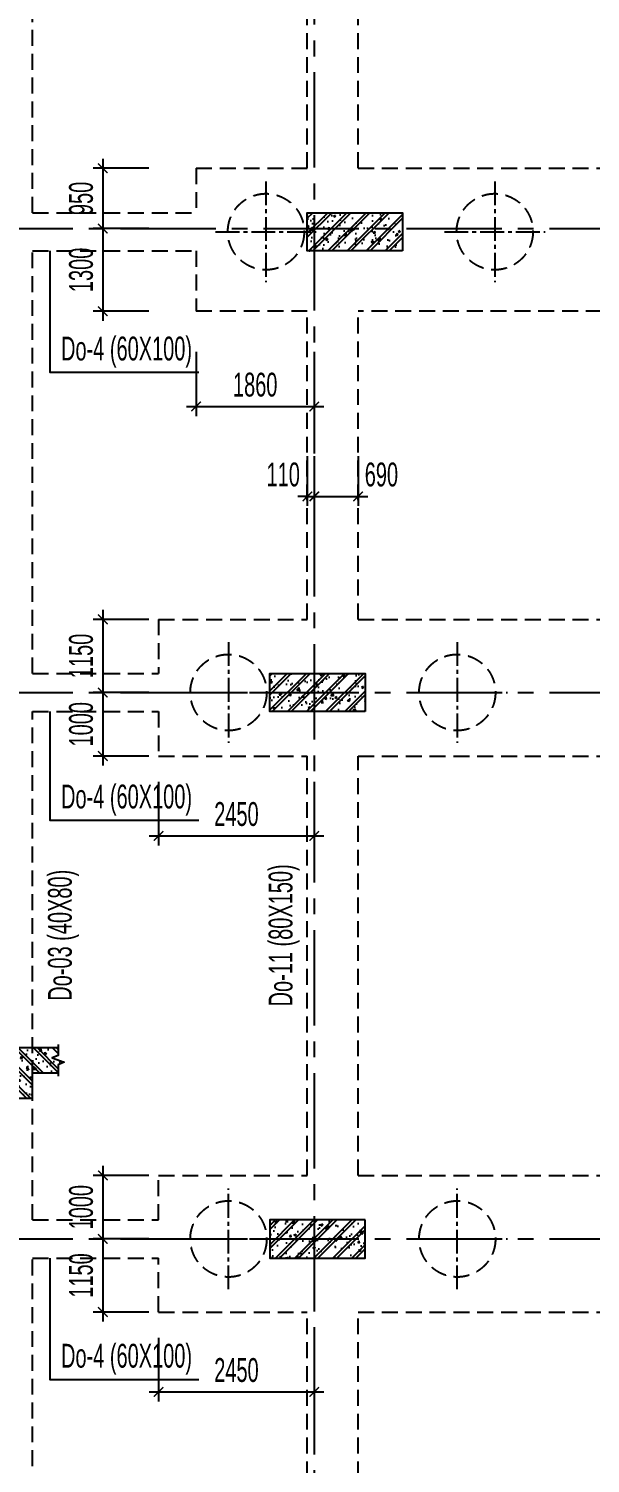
# Model space of a CAD drawing. Extents: x 1719887 to 1865417, y -150890 to 59748.
# Drawn here: x 1736186 to 1745023, y -99578 to -77002 of the extents above; entities that cross this region are included whole.
import ezdxf
from ezdxf.enums import TextEntityAlignment as Align

# ---------------------------------------------------------------- set-up
doc = ezdxf.new("R2010")
doc.units = 0
doc.header["$LTSCALE"] = 1000
doc.header["$MEASUREMENT"] = 0
doc.header["$PDMODE"] = 3
doc.linetypes.add('CENTER2', pattern=[1.125, 0.75, -0.125, 0.125, -0.125])
doc.linetypes.add('HIDDEN', pattern=[0.375, 0.25, -0.125])
doc.layers.get('0').update_dxf_attribs({"linetype": 'CONTINUOUS'})
doc.layers.get('Defpoints').update_dxf_attribs({"linetype": 'CONTINUOUS'})
for name, color, linetype in [('CDC.01.AXIS', 160, 'CENTER2'), ('CDC.02.DIM', 1, 'CONTINUOUS'), ('CDC.03.BORDER', 3, 'CONTINUOUS'), ('CDC.04.HIDDEN', 8, 'HIDDEN'), ('CDC.05.STEEL', 4, 'CONTINUOUS'), ('CDC.06.TEXT', 2, 'CONTINUOUS'), ('CDC.10.HATCH', 9, 'CONTINUOUS'), ('CDC.11.NOTE', 8, 'CONTINUOUS'), ('KCS_CHI', 1, 'CONTINUOUS')]:
    doc.layers.add(name, color=color, linetype=linetype)
doc.styles.add('ARIAL', font='arial.ttf', dxfattribs={"width": 0.6})
doc.dimstyles.new('D150', dxfattribs={"dimscale": 150, "dimtxt": 2.5, "dimasz": 1, "dimexe": 1, "dimexo": 0, "dimgap": 1, "dimtad": 1, "dimdec": 0, "dimdsep": 46, "dimtxsty": 'ARIAL', "dimblk": 'ARCHTICK', "dimcen": 1, "dimdle": 1, "dimclrd": 1, "dimclre": 1, "dimclrt": 2, "dimadec": 0, "dimazin": 0, "dimtfac": 0.00072, "dimtdec": 0, "dimtix": 1, "dimtmove": 2, "dimatfit": 3, "dimldrblk": 'ARCHTICK', "dimfxl": 1, "dimtolj": 1, "dimlwd": -1, "dimlwe": -1, "dimarcsym": 0})
pattern_1 = [(50, (0, 0), (358.63009, -31.376067), [37.5, -412.5]), (355, (0, 0), (-69.37567, 376.09607), [30, -330]), (100.4514, (29.9, -2.6), (289.25469, 344.71977), [31.870095, -350.571056]), (46.1842, (0, 100), (533.62052, -82.75951), [56.25, -618.75]), (96.6356, (44.47, 93.1), (467.33135, 487.05894), [47.80514, -525.8565]), (351.1842, (0, 100), (467.33097, 487.0593), [45, -495]), (21, (50, 75), (298.453526, -201.309445), [37.5, -412.5]), (326, (50, 75), (121.657666, 362.57502), [30, -330]), (71.4514, (74.87, 58.22), (420.111314, 161.26525), [31.870095, -350.571056]), (37.5, (0, 0), (6.079928, 166.446927), [0, -326, 0, -335, 0, -331.25]), (7.5, (0, 0), (131.534769, 197.205856), [0, -191, 0, -318.5, 0, -126.25]), (327.5, (-111.5, 0), (266.911218, -11.277436), [0, -125, 0, -390, 0, -517.5]), (317.5, (-161.5, 0), (291.593085, 50.05249), [0, -162.5, 0, -259, 0, -367.5]), (45, (0, 0), (-150.26019, 150.26019), []), (45, (0, 61.25), (-150.26019, 150.26019), [])]

# ---------------------------------------------------------------- blocks, each defined once
blk = doc.blocks.new('MONG')
at = {"layer": 'CDC.10.HATCH'}
h = blk.add_hatch(dxfattribs=at)
h.set_pattern_fill('CHAU-01', color=256, scale=50, style=0, pattern_type=2)
h.set_pattern_definition(pattern_1)
h.paths.add_polyline_path([(1742070, -80498), (1740680, -80498), (1740680, -80148), (1742070, -80148)])
h.paths.add_polyline_path([(1742070, -80148), (1740680, -80148), (1740680, -79898), (1742070, -79898)])
h.paths.add_polyline_path([(1740680, -80148), (1740570, -80148), (1740570, -79898), (1740680, -79898)])
h.paths.add_polyline_path([(1740680, -80498), (1740570, -80498), (1740570, -80148), (1740680, -80148)])
h = blk.add_hatch(dxfattribs=at)
h.set_pattern_fill('CHAU-01', color=256, scale=50, style=0, pattern_type=2)
h.set_pattern_definition(pattern_1)
h.paths.add_polyline_path([(1741480, -87748), (1740090, -87748), (1740090, -87398), (1741480, -87398)])
h.paths.add_polyline_path([(1741480, -87398), (1740090, -87398), (1740090, -87148), (1741480, -87148)])
h.paths.add_polyline_path([(1740090, -87398), (1739980, -87398), (1739980, -87148), (1740090, -87148)])
h.paths.add_polyline_path([(1740090, -87748), (1739980, -87748), (1739980, -87398), (1740090, -87398)])
h = blk.add_hatch(dxfattribs=at)
h.set_pattern_fill('CHAU-01', color=256, scale=50, style=0, pattern_type=2)
h.set_pattern_definition(pattern_1)
h.paths.add_polyline_path([(1741480, -95748), (1740090, -95748), (1740090, -96098), (1741480, -96098)])
h.paths.add_polyline_path([(1741480, -96098), (1740090, -96098), (1740090, -96348), (1741480, -96348)])
h.paths.add_polyline_path([(1740090, -96098), (1739980, -96098), (1739980, -96348), (1740090, -96348)])
h.paths.add_polyline_path([(1740090, -95748), (1739980, -95748), (1739980, -96098), (1740090, -96098)])
at = {"layer": 'CDC.01.AXIS', "ltscale": 2}
for p, q in [((1740680, -61938), (1740680, -120474)), ((1733131, -80148), (1840145, -80148)), ((1733131, -87448), (1840145, -87448)), ((1733131, -96048), (1840145, -96048))]:
    blk.add_line(p, q, dxfattribs=at)
at = {"layer": 'CDC.05.STEEL', "ltscale": 2000}
for points in [[(1742070, -80498), (1740570, -80498), (1740570, -79898), (1742070, -79898)], [(1741480, -87748), (1739980, -87748), (1739980, -87148), (1741480, -87148)], [(1741480, -95748), (1739980, -95748), (1739980, -96348), (1741480, -96348)]]:
    blk.add_lwpolyline(points, close=True, dxfattribs=at)
blk = doc.blocks.new('_ARCHTICK')
at = {"color": 0, "linetype": 'ByBlock', "const_width": 0.15}
blk.add_lwpolyline([(-0.5, -0.5), (0.5, 0.5)], dxfattribs=at)
blk = doc.blocks.new('*D112')
at = {"layer": 'CDC.02.DIM', "color": 1, "transparency": 16777216}
for p, q in [((1738074, -79198), (1737202, -79198)), ((1737352, -79048), (1737352, -80298)), ((1738074, -80148), (1737202, -80148))]:
    blk.add_line(p, q, dxfattribs=at)
at = {"layer": 'Defpoints', "color": 0, "transparency": 16777216}
for p in [(1738074, -79198), (1737352, -80148), (1738074, -80148)]:
    blk.add_point(p, dxfattribs=at)
at = {"layer": 'CDC.02.DIM', "color": 1, "transparency": 16777216, "xscale": 150, "yscale": 150, "zscale": 150}
for p, rotation in [((1737352, -79198), 90), ((1737352, -80148), 270)]:
    blk.add_blockref('_ARCHTICK', p, dxfattribs=dict(at, rotation=rotation))
at = {"layer": 'CDC.02.DIM', "color": 2, "transparency": 16777216, "insert": (1737011, -79673), "char_height": 375, "attachment_point": 5, "rotation": 90, "style": 'ARIAL'}
blk.add_mtext('\\A1;950', dxfattribs=at)
blk = doc.blocks.new('*D113')
at = {"layer": 'CDC.02.DIM', "color": 1, "transparency": 16777216}
for p, q in [((1737352, -79998), (1737352, -81598)), ((1738074, -80148), (1737202, -80148)), ((1738074, -81448), (1737202, -81448))]:
    blk.add_line(p, q, dxfattribs=at)
at = {"layer": 'Defpoints', "color": 0, "transparency": 16777216}
for p in [(1738074, -80148), (1737352, -81448), (1738074, -81448)]:
    blk.add_point(p, dxfattribs=at)
at = {"layer": 'CDC.02.DIM', "color": 1, "transparency": 16777216, "xscale": 150, "yscale": 150, "zscale": 150}
for p, rotation in [((1737352, -80148), 90), ((1737352, -81448), 270)]:
    blk.add_blockref('_ARCHTICK', p, dxfattribs=dict(at, rotation=rotation))
at = {"layer": 'CDC.02.DIM', "color": 2, "transparency": 16777216, "insert": (1737011, -80798), "char_height": 375, "attachment_point": 5, "rotation": 90, "style": 'ARIAL'}
blk.add_mtext('\\A1;1300', dxfattribs=at)
blk = doc.blocks.new('*D383')
at = {"layer": 'CDC.02.DIM', "color": 1, "transparency": 16777216}
for p, q in [((1738820, -82085), (1738820, -83098)), ((1740680, -82085), (1740680, -83098)), ((1738670, -82948), (1740830, -82948))]:
    blk.add_line(p, q, dxfattribs=at)
at = {"layer": 'Defpoints', "color": 0, "transparency": 16777216}
for p in [(1738820, -82085), (1740680, -82085), (1740680, -82948)]:
    blk.add_point(p, dxfattribs=at)
at = {"layer": 'CDC.02.DIM', "color": 1, "transparency": 16777216, "xscale": 150, "yscale": 150, "zscale": 150, "rotation": 180}
blk.add_blockref('_ARCHTICK', (1738820, -82948), dxfattribs=at)
at = {"layer": 'CDC.02.DIM', "color": 1, "transparency": 16777216, "xscale": 150, "yscale": 150, "zscale": 150}
blk.add_blockref('_ARCHTICK', (1740680, -82948), dxfattribs=at)
at = {"layer": 'CDC.02.DIM', "color": 2, "transparency": 16777216, "insert": (1739750, -82606), "char_height": 375, "attachment_point": 5, "style": 'ARIAL'}
blk.add_mtext('\\A1;1860', dxfattribs=at)
blk = doc.blocks.new('*D385')
at = {"layer": 'CDC.02.DIM', "color": 1, "transparency": 16777216}
for p, q in [((1737352, -86148), (1737352, -87598)), ((1738074, -86298), (1737202, -86298)), ((1738074, -87448), (1737202, -87448))]:
    blk.add_line(p, q, dxfattribs=at)
at = {"layer": 'Defpoints', "color": 0, "transparency": 16777216}
for p in [(1738074, -86298), (1737352, -87448), (1738074, -87448)]:
    blk.add_point(p, dxfattribs=at)
at = {"layer": 'CDC.02.DIM', "color": 1, "transparency": 16777216, "xscale": 150, "yscale": 150, "zscale": 150}
for p, rotation in [((1737352, -86298), 90), ((1737352, -87448), 270)]:
    blk.add_blockref('_ARCHTICK', p, dxfattribs=dict(at, rotation=rotation))
at = {"layer": 'CDC.02.DIM', "color": 2, "transparency": 16777216, "insert": (1737011, -86873), "char_height": 375, "attachment_point": 5, "rotation": 90, "style": 'ARIAL'}
blk.add_mtext('\\A1;1150', dxfattribs=at)
blk = doc.blocks.new('*D386')
at = {"layer": 'CDC.02.DIM', "color": 1, "transparency": 16777216}
for p, q in [((1737352, -87298), (1737352, -88598)), ((1738074, -87448), (1737202, -87448)), ((1738074, -88448), (1737202, -88448))]:
    blk.add_line(p, q, dxfattribs=at)
at = {"layer": 'Defpoints', "color": 0, "transparency": 16777216}
for p in [(1738074, -87448), (1737352, -88448), (1738074, -88448)]:
    blk.add_point(p, dxfattribs=at)
at = {"layer": 'CDC.02.DIM', "color": 1, "transparency": 16777216, "xscale": 150, "yscale": 150, "zscale": 150}
for p, rotation in [((1737352, -87448), 90), ((1737352, -88448), 270)]:
    blk.add_blockref('_ARCHTICK', p, dxfattribs=dict(at, rotation=rotation))
at = {"layer": 'CDC.02.DIM', "color": 2, "transparency": 16777216, "insert": (1737011, -87948), "char_height": 375, "attachment_point": 5, "rotation": 90, "style": 'ARIAL'}
blk.add_mtext('\\A1;1000', dxfattribs=at)
blk = doc.blocks.new('*D387')
at = {"layer": 'CDC.02.DIM', "color": 1, "transparency": 16777216}
for p, q in [((1737352, -94898), (1737352, -96198)), ((1738074, -95048), (1737202, -95048)), ((1738074, -96048), (1737202, -96048))]:
    blk.add_line(p, q, dxfattribs=at)
at = {"layer": 'Defpoints', "color": 0, "transparency": 16777216}
for p in [(1738074, -95048), (1737352, -96048), (1738074, -96048)]:
    blk.add_point(p, dxfattribs=at)
at = {"layer": 'CDC.02.DIM', "color": 1, "transparency": 16777216, "xscale": 150, "yscale": 150, "zscale": 150}
for p, rotation in [((1737352, -95048), 90), ((1737352, -96048), 270)]:
    blk.add_blockref('_ARCHTICK', p, dxfattribs=dict(at, rotation=rotation))
at = {"layer": 'CDC.02.DIM', "color": 2, "transparency": 16777216, "insert": (1737011, -95548), "char_height": 375, "attachment_point": 5, "rotation": 90, "style": 'ARIAL'}
blk.add_mtext('\\A1;1000', dxfattribs=at)
blk = doc.blocks.new('*D388')
at = {"layer": 'CDC.02.DIM', "color": 1, "transparency": 16777216}
for p, q in [((1737352, -95898), (1737352, -97348)), ((1738074, -96048), (1737202, -96048)), ((1738074, -97198), (1737202, -97198))]:
    blk.add_line(p, q, dxfattribs=at)
at = {"layer": 'Defpoints', "color": 0, "transparency": 16777216}
for p in [(1738074, -96048), (1737352, -97198), (1738074, -97198)]:
    blk.add_point(p, dxfattribs=at)
at = {"layer": 'CDC.02.DIM', "color": 1, "transparency": 16777216, "xscale": 150, "yscale": 150, "zscale": 150}
for p, rotation in [((1737352, -96048), 90), ((1737352, -97198), 270)]:
    blk.add_blockref('_ARCHTICK', p, dxfattribs=dict(at, rotation=rotation))
at = {"layer": 'CDC.02.DIM', "color": 2, "transparency": 16777216, "insert": (1737011, -96623), "char_height": 375, "attachment_point": 5, "rotation": 90, "style": 'ARIAL'}
blk.add_mtext('\\A1;1150', dxfattribs=at)
blk = doc.blocks.new('*D389')
at = {"layer": 'CDC.02.DIM', "color": 1, "transparency": 16777216}
for p, q in [((1738230, -88853), (1738230, -89855)), ((1740680, -88853), (1740680, -89855)), ((1738080, -89705), (1740830, -89705))]:
    blk.add_line(p, q, dxfattribs=at)
at = {"layer": 'Defpoints', "color": 0, "transparency": 16777216}
for p in [(1738230, -88853), (1740680, -88853), (1740680, -89705)]:
    blk.add_point(p, dxfattribs=at)
at = {"layer": 'CDC.02.DIM', "color": 1, "transparency": 16777216, "xscale": 150, "yscale": 150, "zscale": 150, "rotation": 180}
blk.add_blockref('_ARCHTICK', (1738230, -89705), dxfattribs=at)
at = {"layer": 'CDC.02.DIM', "color": 1, "transparency": 16777216, "xscale": 150, "yscale": 150, "zscale": 150}
blk.add_blockref('_ARCHTICK', (1740680, -89705), dxfattribs=at)
at = {"layer": 'CDC.02.DIM', "color": 2, "transparency": 16777216, "insert": (1739455, -89363), "char_height": 375, "attachment_point": 5, "style": 'ARIAL'}
blk.add_mtext('\\A1;2450', dxfattribs=at)
blk = doc.blocks.new('*D391')
at = {"layer": 'CDC.02.DIM', "color": 1, "transparency": 16777216}
for p, q in [((1738230, -97603), (1738230, -98605)), ((1740680, -97603), (1740680, -98605)), ((1738080, -98455), (1740830, -98455))]:
    blk.add_line(p, q, dxfattribs=at)
at = {"layer": 'Defpoints', "color": 0, "transparency": 16777216}
for p in [(1738230, -97603), (1740680, -97603), (1740680, -98455)]:
    blk.add_point(p, dxfattribs=at)
at = {"layer": 'CDC.02.DIM', "color": 1, "transparency": 16777216, "xscale": 150, "yscale": 150, "zscale": 150, "rotation": 180}
blk.add_blockref('_ARCHTICK', (1738230, -98455), dxfattribs=at)
at = {"layer": 'CDC.02.DIM', "color": 1, "transparency": 16777216, "xscale": 150, "yscale": 150, "zscale": 150}
blk.add_blockref('_ARCHTICK', (1740680, -98455), dxfattribs=at)
at = {"layer": 'CDC.02.DIM', "color": 2, "transparency": 16777216, "insert": (1739455, -98113), "char_height": 375, "attachment_point": 5, "style": 'ARIAL'}
blk.add_mtext('\\A1;2450', dxfattribs=at)
blk = doc.blocks.new('*D1094')
at = {"layer": 'Defpoints', "color": 0, "transparency": 16777216}
for p in [(1740570, -83727), (1740680, -83727), (1740680, -84362)]:
    blk.add_point(p, dxfattribs=at)
at = {"layer": 'KCS_CHI', "color": 1, "transparency": 16777216}
for p, q in [((1740570, -83727), (1740570, -84512)), ((1740680, -83727), (1740680, -84512)), ((1740570, -84362), (1740420, -84362)), ((1740570, -84362), (1740680, -84362)), ((1740680, -84362), (1740830, -84362))]:
    blk.add_line(p, q, dxfattribs=at)
at = {"layer": 'KCS_CHI', "color": 1, "transparency": 16777216, "xscale": 150, "yscale": 150, "zscale": 150}
blk.add_blockref('_ARCHTICK', (1740570, -84362), dxfattribs=at)
at = {"layer": 'KCS_CHI', "color": 1, "transparency": 16777216, "xscale": 150, "yscale": 150, "zscale": 150, "rotation": 180}
blk.add_blockref('_ARCHTICK', (1740680, -84362), dxfattribs=at)
at = {"layer": 'KCS_CHI', "color": 2, "transparency": 16777216, "insert": (1740191, -84020), "char_height": 375, "attachment_point": 5, "style": 'ARIAL'}
blk.add_mtext('\\A1;110', dxfattribs=at)
blk = doc.blocks.new('*D1095')
at = {"layer": 'Defpoints', "color": 0, "transparency": 16777216}
for p in [(1740680, -83727), (1741370, -83727), (1741370, -84362)]:
    blk.add_point(p, dxfattribs=at)
at = {"layer": 'KCS_CHI', "color": 1, "transparency": 16777216}
for p, q in [((1740680, -83727), (1740680, -84512)), ((1741370, -83727), (1741370, -84512)), ((1740530, -84362), (1741520, -84362))]:
    blk.add_line(p, q, dxfattribs=at)
at = {"layer": 'KCS_CHI', "color": 1, "transparency": 16777216, "xscale": 150, "yscale": 150, "zscale": 150, "rotation": 180}
blk.add_blockref('_ARCHTICK', (1740680, -84362), dxfattribs=at)
at = {"layer": 'KCS_CHI', "color": 1, "transparency": 16777216, "xscale": 150, "yscale": 150, "zscale": 150}
blk.add_blockref('_ARCHTICK', (1741370, -84362), dxfattribs=at)
at = {"layer": 'KCS_CHI', "color": 2, "transparency": 16777216, "insert": (1741736, -84020), "char_height": 375, "attachment_point": 5, "style": 'ARIAL'}
blk.add_mtext('\\A1;690', dxfattribs=at)

msp = doc.modelspace()

# ---------------------------------------------------------------- hatches: boundary and pattern name
at = {"layer": 'CDC.10.HATCH'}
h = msp.add_hatch(dxfattribs=at)
h.set_pattern_fill('CHAU-01', color=256, scale=50, angle=-90, style=0, pattern_type=2)
h.set_pattern_definition([(320, (1851194.5, 1683802.78), (-31.376067, -358.63009), [37.5, -412.5]), (265, (1851194.5, 1683802.8), (376.09607, 69.37567), [30, -330]), (10.4514, (1851191.9, 1683772.9), (344.71977, -289.25469), [31.870095, -350.571056]), (316.1842, (1851294.5, 1683802.8), (-82.75951, -533.62052), [56.25, -618.75]), (6.6356, (1851287.6, 1683758.3), (487.05894, -467.33135), [47.80514, -525.8565]), (261.1842, (1851294.5, 1683802.8), (487.0593, -467.33097), [45, -495]), (291, (1851269.5, 1683752.78), (-201.309445, -298.453526), [37.5, -412.5]), (236, (1851269.5, 1683752.8), (362.57502, -121.657666), [30, -330]), (341.4514, (1851252.73, 1683727.9), (161.26525, -420.111314), [31.870095, -350.571056]), (307.5, (1851194.51, 1683802.78), (166.446927, -6.079928), [0, -326, 0, -335, 0, -331.25]), (277.5, (1851194.51, 1683802.78), (197.205856, -131.534769), [0, -191, 0, -318.5, 0, -126.25]), (237.5, (1851194.51, 1683914.28), (-11.277436, -266.911218), [0, -125, 0, -390, 0, -517.5]), (227.5, (1851194.5, 1683964.28), (50.05249, -291.593085), [0, -162.5, 0, -259, 0, -367.5]), (315, (1851194.5, 1683802.78), (150.26019, 150.26019), []), (315, (1851255.76, 1683802.78), (150.26019, 150.26019), [])])
h.paths.add_polyline_path([(1735147.2, -93833.6), (1736248.2, -93833.6), (1736248.2, -93433.6), (1736651.5, -93433.6), (1736651.5, -93308.3), (1736745.5, -93267.5), (1736557.5, -93199.1), (1736651.5, -93158.3), (1736651.5, -93033.6), (1735848.2, -93033.6), (1735848.2, -93433.6), (1735548.2, -93433.6), (1735548.2, -93033.6), (1734947.9, -93033.6), (1734947.9, -94033.6), (1735147.2, -94033.6)])

# ---------------------------------------------------------------- linework, layer by layer
at = {"layer": 'CDC.01.AXIS', "ltscale": 0.5}
for p, q in [((1739919.8, -79405.7), (1739919.8, -80989.7)), ((1743519.8, -79405.7), (1743519.8, -80989.7)), ((1739127.8, -80197.7), (1740711.8, -80197.7)), ((1742727.8, -80197.7), (1744311.8, -80197.7)), ((1739329.8, -86655.7), (1739329.8, -88239.7)), ((1742929.8, -86655.7), (1742929.8, -88239.7)), ((1738537.8, -87447.7), (1740121.8, -87447.7)), ((1742137.8, -87447.7), (1743721.8, -87447.7)), ((1739329.8, -96839.7), (1739329.8, -95255.7)), ((1742929.8, -96839.7), (1742929.8, -95255.7)), ((1738537.8, -96047.7), (1740121.8, -96047.7)), ((1742137.8, -96047.7), (1743721.8, -96047.7))]:
    msp.add_line(p, q, dxfattribs=at)
at = {"layer": 'CDC.03.BORDER'}
for p, q in [((1735848.2, -93033.6), (1736655.3, -93033.6)), ((1736248.2, -93433.6), (1736655.3, -93433.6)), ((1736248.2, -93833.6), (1736248.2, -93433.6)), ((1735147.2, -93833.6), (1736248.2, -93833.6))]:
    msp.add_line(p, q, dxfattribs=at)
at = {"layer": 'CDC.04.HIDDEN'}
for p, q in [((1736248.2, -79897.7), (1736248.2, -73338)), ((1740569.8, -79197.7), (1740569.8, -74093.5)), ((1741369.8, -79197.7), (1741369.8, -74093.5)), ((1738819.8, -79197.7), (1740569.8, -79197.7)), ((1738819.8, -79197.7), (1738819.8, -79897.7)), ((1741369.8, -79197.7), (1748579.7, -79197.7)), ((1736248.2, -79897.7), (1738819.8, -79897.7)), ((1736248.2, -87147.7), (1736248.2, -80497.7)), ((1736248.2, -80497.7), (1738819.8, -80497.7)), ((1738819.8, -80497.7), (1738819.8, -81447.7)), ((1740569.8, -81447.7), (1738819.8, -81447.7)), ((1740569.8, -86297.7), (1740569.8, -81447.7)), ((1741369.8, -86297.7), (1741369.8, -81447.7)), ((1748579.7, -81447.7), (1741369.8, -81447.7)), ((1738229.8, -86297.7), (1738229.8, -87147.7)), ((1738229.8, -86297.7), (1740569.8, -86297.7)), ((1741369.8, -86297.7), (1748579.7, -86297.7)), ((1736248.2, -87147.7), (1738229.8, -87147.7)), ((1736248.2, -95747.7), (1736248.2, -87747.7)), ((1736248.2, -87747.7), (1738229.8, -87747.7)), ((1738229.8, -87747.7), (1738229.8, -88447.7)), ((1738229.8, -88447.7), (1740569.8, -88447.7)), ((1740569.8, -95047.7), (1740569.8, -88447.7)), ((1741369.8, -95047.7), (1741369.8, -88447.7)), ((1741369.8, -88447.7), (1748579.7, -88447.7)), ((1738229.8, -95747.7), (1738229.8, -95047.7)), ((1738229.8, -95047.7), (1740569.8, -95047.7)), ((1741369.8, -95047.7), (1748579.7, -95047.7)), ((1736248.2, -95747.7), (1738229.8, -95747.7)), ((1736248.2, -102997.7), (1736248.2, -96347.7)), ((1736248.2, -96347.7), (1738229.8, -96347.7)), ((1738229.8, -97197.7), (1738229.8, -96347.7)), ((1738229.8, -97197.7), (1740569.8, -97197.7)), ((1740569.8, -102047.7), (1740569.8, -97197.7)), ((1741369.8, -102047.7), (1741369.8, -97197.7)), ((1741369.8, -97197.7), (1748579.7, -97197.7))]:
    msp.add_line(p, q, dxfattribs=at)
for centre in [(1739919.8, -80197.7), (1743519.8, -80197.7), (1739329.8, -87447.7), (1742929.8, -87447.7), (1739329.8, -96047.7), (1742929.8, -96047.7)]:
    msp.add_circle(centre, 600, dxfattribs=at)
at = {"layer": 'CDC.11.NOTE'}
for points in [[(1736517.1, -80497.7), (1736517.1, -82409.4), (1738865, -82409.4)], [(1736517.1, -87747.7), (1736517.1, -89459.4), (1738865, -89459.4)], [(1736651.5, -92987.5), (1736651.5, -93158.3), (1736557.5, -93199.1), (1736745.5, -93267.5), (1736651.5, -93308.3), (1736651.5, -93488.6)], [(1736517.1, -96347.7), (1736517.1, -98259.4), (1738865, -98259.4)]]:
    msp.add_lwpolyline(points, dxfattribs=at)

# ---------------------------------------------------------------- block references
at = {"layer": 'CDC.10.HATCH'}
msp.add_blockref('MONG', (0, 0), dxfattribs=at)

# ---------------------------------------------------------------- texts
at = {"layer": 'CDC.06.TEXT', "style": 'ARIAL', "width": 0.6}
for p in [(1737725.7, -82035.4), (1737725.7, -89085.4), (1737725.7, -97885.4)]:
    msp.add_text('Do-4 (60X100)', height=375, dxfattribs=at).set_placement(p, align=Align.MIDDLE_CENTER)
for s, p in [('Do-03 (40X80)', (1736676.6, -91268.6)), ('Do-11 (80X150)', (1740149.3, -91270.4))]:
    msp.add_text(s, height=375, rotation=90, dxfattribs=at).set_placement(p, align=Align.MIDDLE_CENTER)

# ---------------------------------------------------------------- dimensions: what is measured, and where the dimension line sits
at = {"layer": 'CDC.02.DIM'}
for base, p1, p2, picture, middle in [((1737352.3, -80147.7), (1738074.2, -79197.7), (1738074.2, -80147.7), '*D112', (1737010.8, -79672.7)), ((1737352.3, -81447.7), (1738074.2, -80147.7), (1738074.2, -81447.7), '*D113', (1737010.7, -80797.7)), ((1737352.3, -87447.7), (1738074.2, -86297.7), (1738074.2, -87447.7), '*D385', (1737010.8, -86872.7)), ((1737352.3, -88447.7), (1738074.2, -87447.7), (1738074.2, -88447.7), '*D386', (1737010.8, -87947.7)), ((1737352.3, -96047.7), (1738074.2, -95047.7), (1738074.2, -96047.7), '*D387', (1737010.8, -95547.7)), ((1737352.3, -97197.7), (1738074.2, -96047.7), (1738074.2, -97197.7), '*D388', (1737010.8, -96622.7))]:
    dim = msp.add_linear_dim(base=base, p1=p1, p2=p2, angle=90, dimstyle='D150', dxfattribs=at)
    dim.commit()
    dim.dimension.update_dxf_attribs({"geometry": picture, "text_midpoint": middle})
for base, p1, p2, picture, middle in [((1740679.7, -82947.7), (1738819.8, -82085.3), (1740679.7, -82085.3), '*D383', (1739749.8, -82606.2)), ((1740679.7, -89704.6), (1738229.8, -88853), (1740679.7, -88853), '*D389', (1739454.8, -89363.1)), ((1740679.7, -98454.6), (1738229.8, -97603), (1740679.7, -97603), '*D391', (1739454.8, -98113.1))]:
    dim = msp.add_linear_dim(base=base, p1=p1, p2=p2, dimstyle='D150', dxfattribs=at)
    dim.commit()
    dim.dimension.update_dxf_attribs({"geometry": picture, "text_midpoint": middle})
at = {"layer": 'KCS_CHI'}
for base, p1, p2, picture, middle in [((1740679.7, -84361.8), (1740569.8, -83727.1), (1740679.7, -83727.1), '*D1094', (1740191, -84020.3)), ((1741369.8, -84361.8), (1740679.7, -83727.1), (1741369.8, -83727.1), '*D1095', (1741736.1, -84020.3))]:
    dim = msp.add_linear_dim(base=base, p1=p1, p2=p2, dimstyle='D150', override={"dimfxl": 5, "dimfxlon": 1, "dimarcsym": 1}, dxfattribs=at)
    dim.commit()
    dim.dimension.update_dxf_attribs({"geometry": picture, "text_midpoint": middle, "dimtype": 160})

doc.saveas('drawing.dxf')
